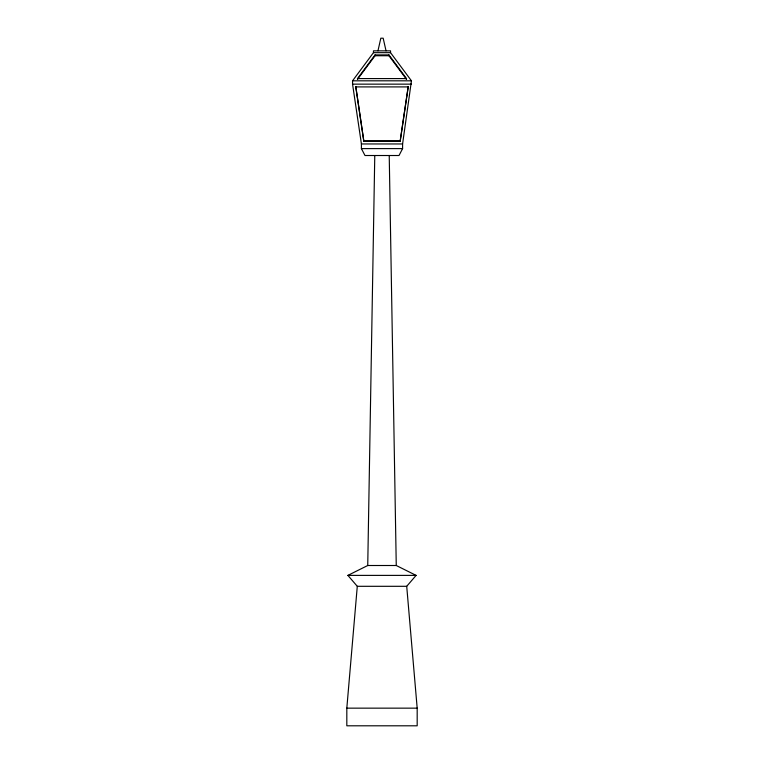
<?xml version="1.0" encoding="UTF-8"?>
<svg xmlns="http://www.w3.org/2000/svg" width="764" height="764" viewBox="0 0 764 764"><rect width="100%" height="100%" fill="white"/><g stroke="black" fill="none" stroke-linecap="round" stroke-linejoin="round"><path stroke-width="1.15" d="M367.742 565.503L396.258 565.503L416.103 575.387L406.715 586.303L417.182 708.152L417.182 725.8L346.818 725.8L346.818 708.152L357.285 586.303L347.897 575.387L367.742 565.503L374.771 155.512M400.174 141.197L408.215 86.704L400.174 141.197L363.826 141.197L355.785 86.704L363.826 141.197M402.59 143.957L411.443 80.812L390.538 52.668L390.538 50.844L373.462 50.844L373.462 52.668L352.557 80.812L352.557 84.145L361.41 143.957L361.41 148.608L364.982 155.512L399.018 155.512L402.59 148.608L402.59 143.957L361.41 143.957M377.96 50.844L380.825 38.2L383.175 38.2L386.04 50.844M375.048 54.912L375.048 55.743L357.476 79.408L357.476 78.577L375.048 54.912L388.952 54.912L406.524 78.577L406.524 79.408L388.952 55.743L388.952 54.912M373.462 52.668L390.538 52.668M375.048 55.743L388.952 55.743M357.476 78.577L406.524 78.577M352.557 80.812L411.443 80.812M352.557 84.145L411.443 84.145M355.785 86.905L408.215 86.905M363.826 140.987L400.174 140.987M361.41 148.608L402.59 148.608M347.897 575.387L416.103 575.387M357.285 586.303L406.715 586.303M346.818 708.152L417.182 708.152M389.229 155.512L396.258 565.503"/></g></svg>
